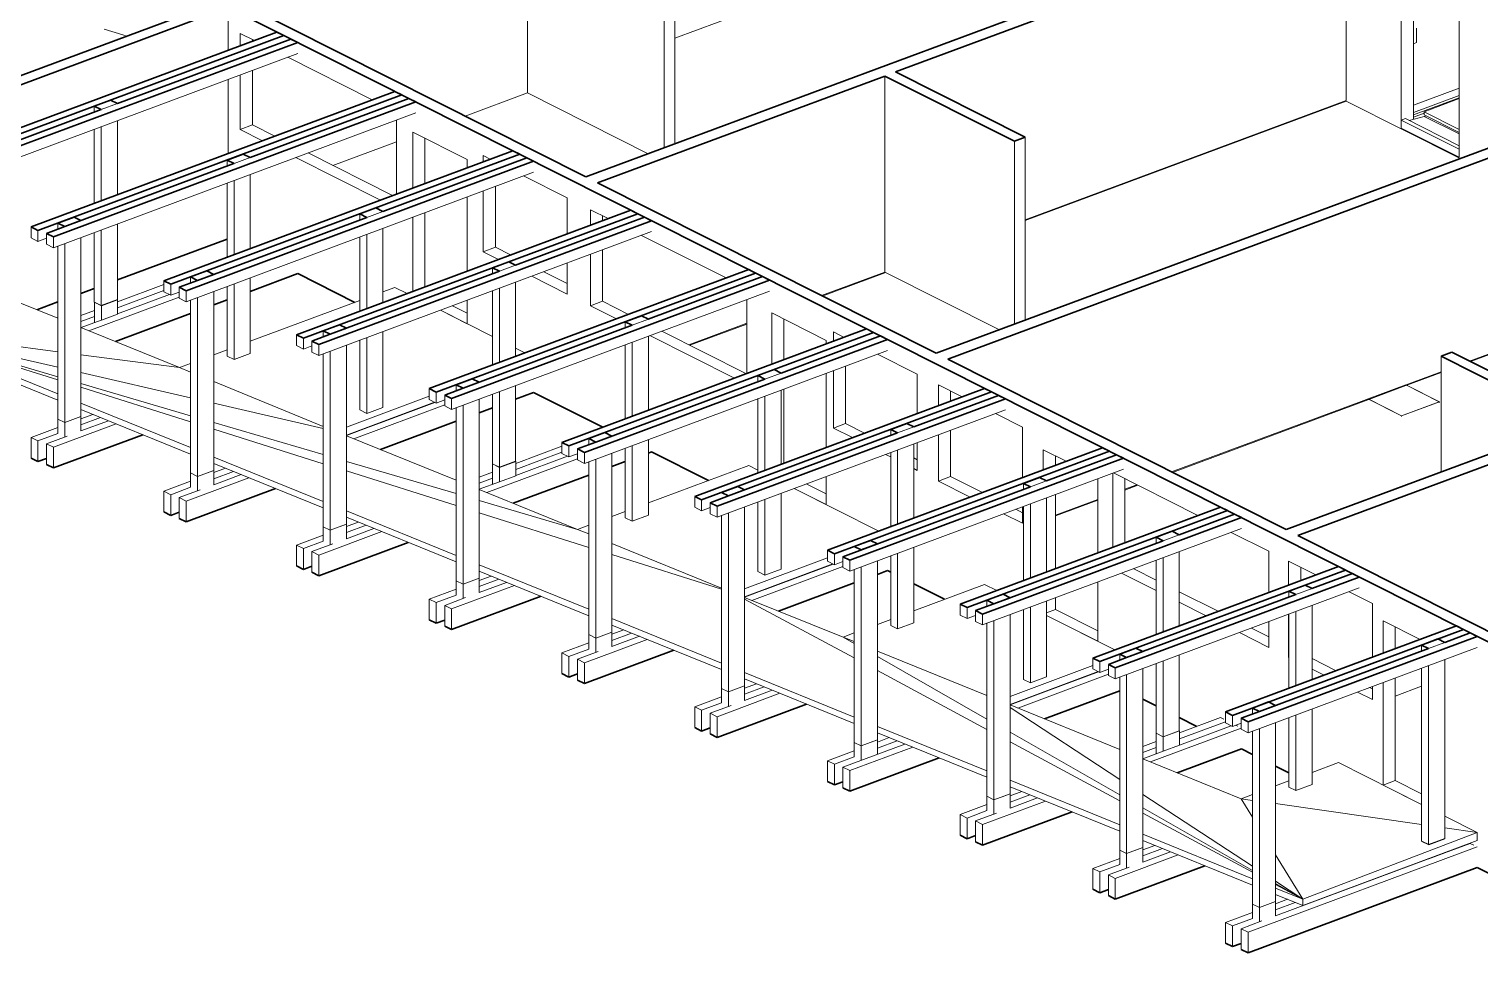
# Model space of a CAD drawing. Header units: metres. Extents: x 399 to 3028, y -427 to 863.
# Drawn here: x 824.92 to 841.26, y -1.89 to 8.51 of the extents above; entities that cross this region are included whole.
import ezdxf

# ---------------------------------------------------------------- set-up
doc = ezdxf.new("R2010")
doc.units = ezdxf.units.M
for name, color, linetype, lineweight in [('A-FLOR', 192, 'Continuous', 18), ('A-GENM', 13, 'Continuous', 18), ('A-WALL', 113, 'Continuous', 18), ('S-BEAM', 12, 'Continuous', 18), ('S-COLS', 52, 'Continuous', 18), ('S-STRS', 31, 'Continuous', 18)]:
    doc.layers.add(name, color=color, linetype=linetype, lineweight=lineweight)

# ---------------------------------------------------------------- blocks, each defined once
blk = doc.blocks.new('VAU_Réservation_Rectangulaire1 - VAU_Réservation_Rectangulaire-1301273-3D Plan R_1')
at = {"layer": 'A-GENM', "lineweight": 9}
for p, q in [((580.137, 4.345), (580.562, 4.503)), ((580.941, 4.313), (580.562, 4.504)), ((580.562, 4.503), (580.94, 4.313)), ((580.562, 4.503), (580.562, 4.494)), ((580.136, 4.345), (580.515, 4.155)), ((580.515, 4.155), (580.137, 4.345)), ((580.137, 4.345), (580.137, 4.336)), ((580.515, 4.155), (580.941, 4.313)), ((580.94, 4.313), (580.515, 4.155)), ((580.94, 4.313), (580.94, 4.304)), ((580.941, 4.304), (580.941, 4.313)), ((580.515, 4.155), (580.515, 4.146)), ((580.515, 4.146), (580.515, 4.155))]:
    blk.add_line(p, q, dxfattribs=at)

msp = doc.modelspace()

# ---------------------------------------------------------------- linework, layer by layer
at = {"layer": 'A-FLOR', "lineweight": 9}
for p, q in [((835.7366, 9.7199), (832.1966, 8.4047)), ((840.5511, 8.5183), (840.5511, 8.356)), ((840.5511, 8.356), (840.5149, 8.3425)), ((830.538, 7.7884), (829.8347, 7.5271)), ((839.7589, 7.6959), (836.1414, 6.3518)), ((841.0301, 7.7247), (840.6344, 7.5777)), ((840.6344, 7.5777), (841.0301, 7.3786)), ((840.6344, 7.5416), (840.6344, 7.5777)), ((841.0301, 7.3425), (840.6344, 7.5416)), ((829.0618, 7.24), (828.3435, 6.9731)), ((834.5602, 5.7643), (833.8569, 5.503)), ((828.908, 5.5498), (829.0429, 5.6)), ((829.0429, 5.6), (829.1799, 5.531)), ((843.7031, 5.711), (841.158, 4.7654)), ((824.6052, 5.5138), (825.2473, 5.2535)), ((827.4131, 4.9943), (828.6478, 5.4532)), ((829.5553, 5.3421), (830.1427, 5.0465)), ((825.5075, 5.1481), (826.6168, 4.6985)), ((833.0062, 5.187), (832.3657, 4.949)), ((825.2473, 4.4027), (824.0125, 4.9036)), ((830.4029, 4.9156), (830.5084, 4.8625)), ((825.2473, 4.3306), (824.0125, 4.8315)), ((826.6168, 4.6985), (826.7422, 4.7451)), ((827.0024, 4.8418), (827.1529, 4.8977)), ((840.8258, 4.6419), (840.4394, 4.4984)), ((840.4287, 4.4944), (840.0138, 4.3402)), ((840.439, 4.4982), (840.4287, 4.4944)), ((826.7422, 3.7963), (825.5075, 4.2972)), ((829.4298, 4.375), (828.4973, 4.0285)), ((829.4904, 4.3073), (828.4973, 3.9384)), ((840.0031, 4.3363), (837.8012, 3.5182)), ((840.0134, 4.3401), (840.0031, 4.3363)), ((826.7422, 3.7242), (825.5075, 4.2251)), ((828.4973, 3.93), (829.7321, 3.4306)), ((828.2372, 3.1899), (827.0024, 3.6908)), ((828.2372, 3.1177), (827.0024, 3.6186)), ((831.8978, 3.1737), (833.0281, 3.5946)), ((833.0281, 3.5946), (833.1326, 3.542)), ((829.9923, 3.3254), (831.1009, 2.8769)), ((833.5407, 3.3366), (834.4939, 2.8569)), ((837.4104, 3.373), (837.2644, 3.3187)), ((836.9586, 3.2051), (836.4826, 3.0282)), ((829.7321, 2.5834), (828.4973, 3.0843)), ((829.7321, 2.5113), (828.4973, 3.0122)), ((831.4872, 3.0208), (831.6377, 3.0768)), ((831.1009, 2.8769), (831.227, 2.9239)), ((831.227, 1.977), (829.9923, 2.4779)), ((833.9147, 2.5554), (832.9821, 2.2087)), ((833.9751, 2.4877), (832.9821, 2.1185)), ((831.227, 1.9049), (829.9923, 2.4058)), ((834.8877, 1.9604), (835.6853, 2.2574)), ((835.6853, 2.2574), (835.8223, 2.1884)), ((832.9821, 2.1097), (834.091, 1.6638)), ((832.7219, 1.3706), (831.4872, 1.8715)), ((832.7219, 1.2984), (831.4872, 1.7993)), ((834.477, 1.8075), (834.6275, 1.8635)), ((836.3826, 1.9065), (837.1508, 1.5199)), ((834.091, 1.6638), (834.2169, 1.7107)), ((836.9044, 1.3427), (835.972, 0.9956)), ((834.2169, 0.7641), (832.9821, 1.265)), ((834.2169, 0.692), (832.9821, 1.1929)), ((836.9644, 1.2749), (835.972, 0.9054)), ((840.6073, 1.111), (840.3093, 1.0003)), ((835.972, 0.9006), (837.2067, 0.3996)), ((835.7118, 0.1577), (834.477, 0.6586)), ((835.7118, 0.0856), (834.477, 0.5865)), ((837.4669, 0.294), (838.5747, -0.1554)), ((839.3725, 0.1411), (839.6705, 0.2519)), ((839.6705, 0.2519), (840.6073, -0.2195)), ((837.2067, -0.4487), (835.972, 0.0522)), ((838.9619, -0.0115), (839.1123, 0.0444)), ((837.2067, -0.5209), (835.972, -0.02)), ((838.5747, -0.1554), (838.7018, -0.1082)), ((840.8675, -0.3504), (841.2336, -0.5346)), ((838.7018, -1.0552), (837.4669, -0.5543)), ((838.7018, -1.1273), (837.4669, -0.6264)), ((841.2336, -0.5346), (839.2675, -1.2847)), ((841.2336, -0.6248), (839.2675, -1.3568)), ((841.2336, -0.5346), (841.2336, -0.6248)), ((839.2675, -1.2847), (838.9619, -1.1607)), ((839.2675, -1.3568), (838.9619, -1.2329)), ((839.2675, -1.2847), (839.2675, -1.3568))]:
    msp.add_line(p, q, dxfattribs=at)
at = {"layer": 'A-FLOR'}
for p, q in [((824.0125, 5.0358), (825.2473, 4.8759)), ((824.0125, 4.9873), (825.2473, 4.7023)), ((824.0125, 4.9573), (825.2473, 4.5949)), ((825.2473, 4.5579), (824.0125, 4.947)), ((825.5075, 4.8422), (826.6168, 4.6985)), ((825.5075, 4.6422), (826.7422, 4.3572)), ((826.6168, 4.6985), (826.7422, 4.6472)), ((825.5075, 4.5186), (826.7422, 4.1562)), ((826.7422, 4.0869), (825.5075, 4.476)), ((827.0024, 4.5408), (828.2372, 4.0358)), ((827.0024, 4.2971), (828.2372, 4.0121)), ((827.0024, 4.0798), (828.2372, 3.7174)), ((828.2372, 3.6159), (827.0024, 4.0049)), ((828.4973, 3.6411), (829.7321, 3.2787)), ((829.7321, 3.1449), (828.4973, 3.5339)), ((829.9923, 3.2023), (831.1009, 2.8769)), ((831.227, 2.6738), (829.9923, 3.0629)), ((831.1009, 2.8769), (831.227, 2.8255)), ((831.4872, 2.7193), (832.7219, 2.2151)), ((832.7219, 2.2028), (831.4872, 2.5919)), ((834.2169, 1.429), (832.9821, 2.0924)), ((834.2169, 1.5921), (834.091, 1.6638)), ((834.2169, 1.6127), (834.091, 1.6638)), ((835.7118, 1.0061), (834.477, 1.5071)), ((835.7118, 0.7406), (834.477, 1.4439)), ((835.7118, 0.6258), (834.477, 1.2892)), ((837.2067, 0.0629), (835.972, 0.8703)), ((837.2067, -0.1109), (835.972, 0.5924)), ((837.2067, -0.1775), (835.972, 0.486)), ((838.7018, -0.9148), (837.4669, -0.1073)), ((838.7018, -0.3626), (838.5747, -0.1554)), ((838.5747, -0.1554), (838.7018, -0.1736)), ((838.7018, -0.9625), (837.4669, -0.2591)), ((838.7018, -0.9807), (837.4669, -0.3172)), ((838.9619, -0.2107), (840.6073, -0.4453)), ((840.8675, -0.4824), (841.2336, -0.5346)), ((839.2675, -1.2847), (838.9619, -0.7866)), ((839.2675, -1.2847), (838.9619, -1.0849)), ((839.2675, -1.2847), (838.9619, -1.1107)), ((839.2675, -1.2847), (838.9619, -1.1205))]:
    msp.add_line(p, q, dxfattribs=at)
at = {"layer": 'A-WALL', "lineweight": 9}
for p, q in [((830.538, 10.0036), (830.538, 7.7884)), ((839.7587, 7.7049), (839.7587, 9.911)), ((840.3783, 7.393), (840.3783, 9.3767)), ((832.0753, 7.1702), (832.0753, 9.23)), ((832.1966, 9.2751), (832.1966, 7.2153)), ((840.5149, 9.308), (840.5149, 7.4927)), ((841.0301, 9.0488), (841.0301, 7.0651)), ((827.1658, 8.7507), (827.1658, 8.2705)), ((827.3022, 8.3213), (827.3022, 8.4596)), ((827.3022, 8.4596), (827.4602, 8.3801)), ((827.4387, 8.3909), (827.4387, 8.3721)), ((827.8356, 8.1912), (828.7887, 7.7116)), ((827.4387, 8.0435), (827.4387, 7.4283)), ((827.1658, 7.9419), (827.1658, 7.1074)), ((827.3022, 7.3776), (827.3022, 7.9927)), ((834.5602, 7.9795), (834.5602, 5.7734)), ((840.5149, 7.653), (841.0301, 7.8444)), ((831.8976, 7.1042), (830.538, 7.7884)), ((830.538, 7.7884), (831.8976, 7.1042)), ((839.7589, 7.7049), (836.1414, 6.3608)), ((836.1414, 6.3608), (839.7587, 7.7049)), ((839.7587, 7.6958), (841.0404, 7.0508)), ((841.0301, 7.7589), (840.5149, 7.5675)), ((841.0301, 7.7589), (840.5149, 7.5675)), ((840.5149, 7.5411), (841.0301, 7.7325)), ((840.4651, 7.4795), (840.6364, 7.525)), ((840.5149, 7.5158), (840.6344, 7.5602)), ((841.0301, 7.3269), (840.6364, 7.525)), ((840.6392, 7.5235), (840.6571, 7.5302)), ((827.4387, 7.4283), (827.3022, 7.3776)), ((827.5528, 7.2515), (827.3022, 7.3776)), ((827.4387, 7.4283), (827.6892, 7.3023)), ((829.0618, 7.4847), (829.0618, 6.6502)), ((841.0301, 7.0651), (840.3783, 7.393)), ((840.3785, 7.4833), (840.424, 7.5002)), ((840.3785, 7.3929), (840.3785, 7.4833)), ((840.3785, 7.4833), (841.0301, 7.1554)), ((840.424, 7.5002), (841.0301, 7.1952)), ((829.2443, 6.7181), (829.2443, 7.3471)), ((829.2443, 7.3471), (829.8569, 7.0388)), ((829.3808, 7.2784), (829.3808, 6.7689)), ((836.02, 5.1855), (836.02, 7.2448)), ((836.1414, 7.2899), (836.1414, 5.2306)), ((828.8813, 6.583), (827.9282, 7.0626)), ((828.0646, 7.1134), (829.0177, 6.6338)), ((829.8569, 7.0388), (829.8569, 6.9462)), ((830.0379, 7.0136), (830.0379, 7.0829)), ((830.0379, 7.0829), (830.1171, 7.0431)), ((830.1745, 6.7358), (830.1745, 6.0517)), ((830.4925, 6.8542), (830.9829, 6.6074)), ((829.8569, 6.6175), (829.8569, 5.7831)), ((830.0379, 6.0009), (830.0379, 6.685)), ((830.9829, 6.6074), (830.9829, 6.2023)), ((829.2443, 5.555), (829.2443, 6.3895)), ((829.3808, 6.4403), (829.3808, 5.6058)), ((831.2466, 6.3005), (831.2466, 6.4747)), ((831.2466, 6.4747), (831.4456, 6.3746)), ((831.3831, 6.406), (831.3831, 6.3513)), ((830.1745, 6.0517), (830.0379, 6.0009)), ((830.1745, 6.0517), (830.3462, 5.9652)), ((831.821, 6.1857), (832.7741, 5.7061)), ((830.2098, 5.9145), (830.0379, 6.0009)), ((831.2466, 5.3927), (831.2466, 5.9718)), ((831.3831, 6.0227), (831.3831, 5.4434)), ((830.9829, 5.5254), (830.5851, 5.7256)), ((830.7216, 5.7764), (830.9829, 5.6448)), ((830.9829, 5.8737), (830.9829, 5.5254)), ((834.5602, 5.7734), (833.8466, 5.5082)), ((833.8466, 5.5082), (834.5602, 5.7734)), ((835.8522, 5.1232), (834.5602, 5.7734)), ((834.5602, 5.7734), (834.5602, 5.7643)), ((834.5602, 5.7734), (835.8522, 5.1232)), ((843.7031, 5.72), (841.1477, 4.7706)), ((841.1477, 4.7706), (843.703, 5.72)), ((829.6917, 5.3929), (829.8569, 5.3098)), ((829.8569, 5.4544), (829.8569, 5.1904)), ((831.3831, 5.4434), (831.2466, 5.3927)), ((831.3831, 5.4434), (831.6747, 5.2967)), ((833.0062, 5.4638), (833.0062, 4.6293)), ((829.8569, 5.1904), (829.5553, 5.3421)), ((831.5382, 5.2459), (831.2466, 5.3927)), ((833.2873, 4.734), (833.2873, 5.3125)), ((833.2873, 5.3125), (833.9, 5.0042)), ((833.4239, 5.2438), (833.4239, 4.7848)), ((832.05, 5.1078), (833.0032, 4.6282)), ((833.0062, 5.196), (832.3554, 4.9542)), ((832.3554, 4.9542), (833.0062, 5.196)), ((833.9818, 4.9925), (833.9818, 5.0983)), ((833.9818, 5.0983), (834.1026, 5.0375)), ((832.8668, 4.5774), (831.9136, 5.0571)), ((833.9, 5.0042), (833.9, 4.9621)), ((834.4779, 4.8486), (834.9268, 4.6228)), ((840.8258, 4.8264), (840.8258, 3.5214)), ((833.9, 4.6335), (833.9, 3.7989)), ((833.9818, 4.0163), (833.9818, 4.6639)), ((834.1183, 4.7148), (834.1183, 4.067)), ((834.9268, 4.6228), (834.9268, 4.1812)), ((840.8258, 4.651), (837.7909, 3.5233)), ((837.7909, 3.5233), (840.8258, 4.651)), ((833.4239, 4.4562), (833.4239, 3.6216)), ((835.1658, 4.2702), (835.1658, 4.5025)), ((835.1658, 4.5025), (835.4312, 4.369)), ((835.3024, 4.4338), (835.3024, 4.321)), ((835.8064, 4.1801), (836.1108, 4.0269)), ((834.1183, 4.067), (833.9818, 4.0163)), ((834.1953, 3.9088), (833.9818, 4.0163)), ((834.1183, 4.067), (834.3317, 3.9596)), ((835.1658, 3.4205), (835.1658, 3.9416)), ((835.3024, 3.9925), (835.3024, 3.4712)), ((836.1108, 4.0269), (836.1108, 3.4589)), ((834.9268, 3.8526), (834.9268, 3.5408)), ((836.346, 3.5465), (836.346, 3.7733)), ((836.346, 3.7733), (836.6051, 3.6429)), ((834.6275, 3.6914), (834.5706, 3.72)), ((834.8877, 3.6799), (834.9268, 3.6602)), ((836.4826, 3.7046), (836.4826, 3.5973)), ((833.9, 3.4703), (833.9, 3.1558)), ((834.9268, 3.5408), (834.8877, 3.5604)), ((835.3024, 3.4712), (835.1658, 3.4205)), ((835.3024, 3.4712), (835.6602, 3.2911)), ((836.9586, 3.4459), (836.9586, 2.6115)), ((837.1279, 2.6745), (837.1279, 3.5089)), ((837.135, 3.5115), (838.088, 3.032)), ((837.2644, 3.4464), (837.2644, 2.7254)), ((833.9, 3.1558), (833.5407, 3.3366)), ((833.6771, 3.3874), (833.9, 3.2752)), ((835.5238, 3.2403), (835.1658, 3.4205)), ((836.4826, 3.2686), (836.4826, 2.4343)), ((837.4001, 3.3781), (837.2644, 3.3277)), ((837.2644, 3.3277), (837.4001, 3.3781)), ((836.1108, 3.1302), (836.1108, 2.9449)), ((836.9586, 3.2141), (836.4826, 3.0372)), ((836.4826, 3.0372), (836.9586, 3.2141)), ((836.1108, 2.9449), (835.8992, 3.0514)), ((836.0356, 3.1022), (836.1108, 3.0644)), ((838.4634, 2.8431), (838.8875, 2.6297)), ((838.8875, 2.6297), (838.8875, 2.1665)), ((839.1089, 2.2489), (839.1089, 2.5183)), ((839.1089, 2.5183), (839.4165, 2.3635)), ((837.6174, 2.1868), (837.2275, 2.383)), ((837.3639, 2.4338), (837.6174, 2.3062)), ((839.2454, 2.4496), (839.2454, 2.2998)), ((836.9586, 2.2829), (836.9586, 1.6166)), ((837.8775, 2.1753), (838.317, 1.9541)), ((839.7918, 2.1746), (840.0538, 2.0427)), ((836.4826, 1.9756), (836.3826, 1.9385)), ((836.4826, 2.1056), (836.4826, 1.9756)), ((836.4826, 1.9756), (836.9586, 1.736)), ((838.1806, 1.9034), (837.8775, 2.0559)), ((840.0538, 2.0427), (840.0538, 1.4377)), ((836.9586, 1.6166), (836.3826, 1.9065)), ((838.8875, 1.8379), (838.8875, 1.5476)), ((839.1089, 1.4363), (839.1089, 1.9203)), ((840.1727, 1.4819), (840.1727, 1.8476)), ((840.1727, 1.8476), (840.5905, 1.6374)), ((838.8875, 1.5476), (838.556, 1.7145)), ((838.6924, 1.7652), (838.8875, 1.6671)), ((840.3093, 1.7789), (840.3093, 1.5327)), ((839.1123, 1.4375), (839.1089, 1.4363)), ((839.1123, 1.4345), (839.1089, 1.4363)), ((839.3725, 1.423), (839.6455, 1.2856)), ((839.5091, 1.2348), (839.3725, 1.3036)), ((840.1727, -0.0008), (840.1727, 1.1533)), ((840.3093, 1.2041), (840.3093, 0.0499)), ((840.0538, 0.9607), (839.8845, 1.0459)), ((840.0209, 1.0967), (840.0538, 1.0801)), ((840.0538, 1.109), (840.0538, 0.9607)), ((840.6073, 1.111), (840.3093, 1.0003)), ((840.3093, 1.0003), (840.6073, 1.111)), ((840.3093, 0.0499), (840.1727, -0.0008)), ((840.3093, 0.0499), (840.6073, -0.1001)), ((840.6073, -0.2195), (840.1727, -0.0008))]:
    msp.add_line(p, q, dxfattribs=at)
at = {"layer": 'A-WALL', "lineweight": 35}
for p, q in [((839.6283, 9.9766), (831.1943, 6.8429)), ((834.6815, 8.0246), (839.7587, 9.911)), ((828.269, 9.2632), (824.4575, 7.847)), ((824.5748, 7.788), (827.1658, 8.7507)), ((827.1658, 8.7507), (842.8866, 0.8396)), ((831.1943, 6.8429), (827.3024, 8.8014)), ((836.1414, 7.2899), (834.6815, 8.0246)), ((831.3246, 6.7773), (834.5602, 7.9795)), ((834.5602, 7.9795), (836.02, 7.2448)), ((843.5727, 7.9917), (835.1386, 4.858)), ((835.269, 4.7924), (843.703, 7.9261)), ((836.02, 7.2448), (836.1414, 7.2899)), ((835.1386, 4.858), (831.3246, 6.7773)), ((827.1529, 6.1442), (825.9181, 5.6855)), ((839.2125, 2.8079), (847.6467, 5.9415)), ((828.5908, 5.432), (827.9489, 5.755)), ((825.658, 5.5888), (825.5075, 5.5329)), ((825.2473, 5.4362), (825.0121, 5.3488)), ((839.0822, 2.8735), (835.269, 4.7924)), ((840.9472, 4.8715), (840.8258, 4.8264)), ((840.8258, 4.8264), (842.3177, 4.0756)), ((842.439, 4.1207), (840.9472, 4.8715)), ((831.3851, 4.0258), (830.6058, 4.418)), ((842.3177, 4.0756), (839.0822, 2.8735)), ((832.5763, 3.4263), (831.9343, 3.7494)), ((843.0329, 0.8855), (839.2125, 2.8079)), ((834.6275, 2.3941), (834.5912, 2.4124)), ((835.2335, 2.0892), (834.8877, 2.2632)), ((837.6174, 0.8896), (837.4669, 0.9653)), ((838.0757, 0.659), (837.8775, 0.7587)), ((838.7018, 0.3439), (838.5767, 0.4069)), ((839.1123, 0.1373), (838.9619, 0.213)), ((842.8866, -1.762), (841.2336, -0.9302))]:
    msp.add_line(p, q, dxfattribs=at)
at = {"layer": 'S-BEAM', "lineweight": 35}
for p, q in [((827.7142, 8.4747), (823.4501, 6.8872)), ((823.5284, 6.8478), (827.7925, 8.4354)), ((823.7028, 6.7758), (827.9489, 8.3567)), ((827.8706, 8.396), (825.9177, 7.6689)), ((827.7925, 8.4354), (827.7142, 8.4747)), ((827.9489, 8.3567), (827.8706, 8.396)), ((829.0427, 7.8062), (824.945, 6.2806)), ((825.0233, 6.2413), (829.121, 7.7669)), ((825.1977, 6.1693), (829.2774, 7.6881)), ((829.1991, 7.7275), (827.4126, 7.0624)), ((829.121, 7.7669), (829.0427, 7.8062)), ((829.2774, 7.6881), (829.1991, 7.7275)), ((825.7358, 7.6012), (823.8307, 6.8919)), ((825.7363, 7.601), (825.7358, 7.6012)), ((825.9177, 7.6689), (825.9181, 7.6687)), ((830.3711, 7.1377), (826.44, 5.6741)), ((826.5183, 5.6347), (830.4494, 7.0983)), ((827.4126, 7.0624), (827.4131, 7.0621)), ((830.5276, 7.0589), (828.9075, 6.4558)), ((830.4494, 7.0983), (830.3711, 7.1377)), ((830.6059, 7.0196), (830.5276, 7.0589)), ((827.2307, 6.9946), (825.3256, 6.2853)), ((826.6926, 5.5627), (830.6059, 7.0196)), ((827.2312, 6.9944), (827.2307, 6.9946)), ((828.7257, 6.3881), (826.8205, 5.6788)), ((831.6996, 6.4691), (827.9349, 5.0675)), ((828.0132, 5.0282), (831.7779, 6.4298)), ((828.7261, 6.3879), (828.7257, 6.3881)), ((828.9075, 6.4558), (828.908, 6.4556)), ((831.856, 6.3904), (830.4025, 5.8493)), ((831.7779, 6.4298), (831.6996, 6.4691)), ((831.9343, 6.3511), (831.856, 6.3904)), ((824.945, 6.2806), (825.0233, 6.2413)), ((825.3255, 6.2853), (825.1194, 6.2086)), ((828.1876, 4.9562), (831.9343, 6.3511)), ((825.1194, 6.2086), (825.1977, 6.1693)), ((827.9489, 5.755), (827.4131, 5.5555)), ((830.2206, 5.7816), (828.3155, 5.0723)), ((833.0281, 5.8006), (829.4298, 4.461)), ((829.5081, 4.4216), (833.1064, 5.7613)), ((830.221, 5.7813), (830.2206, 5.7816)), ((830.4025, 5.8493), (830.4029, 5.849)), ((833.1845, 5.7219), (831.8974, 5.2427)), ((833.1064, 5.7613), (833.0281, 5.8006)), ((833.2628, 5.6826), (833.1845, 5.7219)), ((826.44, 5.6741), (826.5183, 5.6347)), ((826.8205, 5.6788), (826.6144, 5.602)), ((826.6144, 5.602), (826.6926, 5.5627)), ((829.6825, 4.3496), (833.2628, 5.6826)), ((827.1529, 5.4586), (827.0024, 5.4026)), ((826.7422, 5.3058), (825.8959, 4.9907)), ((831.8974, 5.2427), (831.8978, 5.2425)), ((827.9349, 5.0675), (828.0132, 5.0282)), ((828.3154, 5.0722), (828.1093, 4.9955)), ((831.7155, 5.175), (829.8104, 4.4657)), ((834.3566, 5.1321), (830.9248, 3.8544)), ((831.0031, 3.8151), (834.4349, 5.0928)), ((831.716, 5.1748), (831.7155, 5.175)), ((834.4349, 5.0928), (834.3566, 5.1321)), ((828.1093, 4.9955), (828.1876, 4.9562)), ((831.1774, 3.7431), (834.5913, 5.0141)), ((834.513, 5.0534), (833.3923, 4.6362)), ((834.5913, 5.0141), (834.513, 5.0534)), ((833.3923, 4.6362), (833.3928, 4.636)), ((829.4298, 4.461), (829.5081, 4.4216)), ((829.8103, 4.4657), (829.6042, 4.3889)), ((830.6059, 4.418), (830.4029, 4.3424)), ((833.2105, 4.5685), (831.3053, 3.8592)), ((835.6852, 4.4635), (832.4198, 3.2478)), ((832.4981, 3.2085), (835.7635, 4.4242)), ((833.2109, 4.5682), (833.2105, 4.5685)), ((835.7635, 4.4242), (835.6852, 4.4635)), ((829.6042, 4.3889), (829.6825, 4.3496)), ((832.6724, 3.1365), (835.9198, 4.3456)), ((835.8415, 4.3849), (834.8873, 4.0296)), ((835.9198, 4.3456), (835.8415, 4.3849)), ((829.7321, 4.0927), (828.8797, 3.7753)), ((830.1427, 4.2455), (829.9923, 4.1895)), ((826.2043, 3.9424), (825.1977, 3.5676)), ((834.7054, 3.9619), (832.8002, 3.2526)), ((834.7058, 3.9617), (834.7054, 3.9619)), ((834.8873, 4.0296), (834.8877, 4.0294)), ((830.9248, 3.8544), (831.0031, 3.8151)), ((831.3053, 3.8591), (831.0991, 3.7824)), ((831.0991, 3.7824), (831.1774, 3.7431)), ((837.0136, 3.795), (833.9147, 2.6413)), ((837.0919, 3.7557), (837.0136, 3.795)), ((825.0233, 3.6396), (824.945, 3.679)), ((825.1194, 3.6754), (825.0233, 3.6396)), ((825.1977, 3.5676), (825.1194, 3.6069)), ((831.6377, 3.639), (831.4872, 3.583)), ((831.9343, 3.7495), (831.8978, 3.7359)), ((833.993, 2.602), (837.0919, 3.7557)), ((834.1674, 2.5299), (837.2484, 3.677)), ((837.1701, 3.7163), (836.3823, 3.423)), ((837.2484, 3.677), (837.1701, 3.7163)), ((831.227, 3.4861), (830.3771, 3.1697)), ((827.6994, 3.3359), (826.6926, 2.9611)), ((836.2004, 3.3553), (834.0891, 2.5692)), ((836.2007, 3.3551), (836.2004, 3.3553)), ((836.3823, 3.423), (836.3826, 3.4229)), ((832.4198, 3.2478), (832.4981, 3.2085)), ((832.8002, 3.2526), (832.5941, 3.1759)), ((832.5941, 3.1759), (832.6724, 3.1365)), ((838.342, 3.1266), (835.4095, 2.0348)), ((838.4203, 3.0872), (838.342, 3.1266)), ((826.5183, 3.0331), (826.44, 3.0724)), ((826.6144, 3.0689), (826.5183, 3.0331)), ((826.6926, 2.9611), (826.6144, 3.0004)), ((835.4878, 1.9955), (838.4203, 3.0872)), ((835.6622, 1.9234), (838.5767, 3.0085)), ((838.4984, 3.0478), (837.8771, 2.8165)), ((838.5767, 3.0085), (838.4984, 3.0478)), ((837.8771, 2.8165), (837.8775, 2.8163)), ((829.1945, 2.7294), (828.1876, 2.3545)), ((833.9147, 2.6413), (833.993, 2.602)), ((837.6952, 2.7488), (835.7901, 2.0395)), ((837.6957, 2.7486), (837.6952, 2.7488)), ((828.0132, 2.4265), (827.9349, 2.4659)), ((828.1093, 2.4623), (828.0132, 2.4265)), ((834.0891, 2.5692), (834.1674, 2.5299)), ((839.6705, 2.458), (836.9044, 1.4282)), ((839.7488, 2.4187), (839.6705, 2.458)), ((828.1876, 2.3545), (828.1093, 2.3938)), ((834.5913, 2.4124), (834.477, 2.3699)), ((836.9827, 1.3889), (839.7488, 2.4187)), ((837.1571, 1.3169), (839.9052, 2.34)), ((839.8269, 2.3793), (839.372, 2.21)), ((839.9052, 2.34), (839.8269, 2.3793)), ((834.2169, 2.273), (833.3648, 1.9558)), ((839.1902, 2.1423), (837.285, 1.433)), ((839.1906, 2.1421), (839.1902, 2.1423)), ((839.372, 2.21), (839.3725, 2.2098)), ((830.6896, 2.1229), (829.6825, 1.748)), ((835.4095, 2.0348), (835.4878, 1.9955)), ((835.79, 2.0395), (835.5839, 1.9628)), ((835.5839, 1.9628), (835.6622, 1.9234)), ((829.5081, 1.82), (829.4298, 1.8593)), ((829.6042, 1.8558), (829.5081, 1.82)), ((829.6825, 1.748), (829.6042, 1.7873)), ((840.9989, 1.7895), (838.3994, 0.8217)), ((838.4777, 0.7824), (841.0772, 1.7502)), ((838.6521, 0.7103), (841.2337, 1.6715)), ((841.1554, 1.7108), (840.8671, 1.6035)), ((841.0772, 1.7502), (840.9989, 1.7895)), ((841.2337, 1.6715), (841.1554, 1.7108)), ((832.1846, 1.5164), (831.1774, 1.1414)), ((840.6852, 1.5358), (838.7801, 0.8265)), ((840.6856, 1.5355), (840.6852, 1.5358)), ((840.8671, 1.6035), (840.8675, 1.6033)), ((836.9044, 1.4282), (836.9827, 1.3889)), ((837.285, 1.433), (837.0788, 1.3562)), ((837.0788, 1.3562), (837.1571, 1.3169)), ((831.0031, 1.2134), (830.9248, 1.2528)), ((831.0991, 1.2492), (831.0031, 1.2134)), ((831.1774, 1.1414), (831.0991, 1.1807)), ((837.2067, 1.0598), (836.3582, 0.7439)), ((833.6797, 0.9099), (832.6724, 0.5349)), ((838.3994, 0.8217), (838.4777, 0.7824)), ((838.78, 0.8265), (838.5738, 0.7497)), ((838.5738, 0.7497), (838.6521, 0.7103)), ((832.4981, 0.6068), (832.4198, 0.6462)), ((832.5941, 0.6426), (832.4981, 0.6068)), ((832.6724, 0.5349), (832.5941, 0.5742)), ((838.5767, 0.4069), (837.8529, 0.1374)), ((835.1749, 0.3034), (834.1674, -0.0717)), ((833.993, 0.0003), (833.9147, 0.0396)), ((834.0891, 0.0361), (833.993, 0.0003)), ((834.1674, -0.0717), (834.0891, -0.0324)), ((836.6698, -0.3031), (835.6622, -0.6782)), ((835.4878, -0.6062), (835.4095, -0.5669)), ((835.5839, -0.5704), (835.4878, -0.6062)), ((835.6622, -0.6782), (835.5839, -0.6389)), ((838.1649, -0.9096), (837.1571, -1.2848)), ((841.2337, -0.9302), (838.6521, -1.8913)), ((836.9827, -1.2127), (836.9044, -1.1734)), ((837.0788, -1.177), (836.9827, -1.2127)), ((837.1571, -1.2848), (837.0788, -1.2454)), ((838.4777, -1.8193), (838.3994, -1.78)), ((838.5738, -1.7835), (838.4777, -1.8193)), ((838.6521, -1.8913), (838.5738, -1.852))]:
    msp.add_line(p, q, dxfattribs=at)
at = {"layer": 'S-BEAM', "lineweight": 9}
for p, q in [((827.9489, 8.2334), (823.7028, 6.6526)), ((829.2774, 7.5649), (825.1977, 6.046)), ((825.9181, 7.6687), (825.7363, 7.601)), ((827.4131, 7.0621), (827.2312, 6.9944)), ((830.6059, 6.8964), (826.6926, 5.4395)), ((828.908, 6.4556), (828.7261, 6.3879)), ((824.945, 6.2806), (824.945, 6.1574)), ((825.0233, 6.118), (825.0233, 6.2413)), ((831.9343, 6.2279), (828.1876, 4.8329)), ((824.945, 6.1574), (825.0233, 6.118)), ((825.1194, 6.1538), (825.0233, 6.118)), ((825.1194, 6.2086), (825.1194, 6.0854)), ((825.1194, 6.0854), (825.1977, 6.046)), ((825.1977, 6.046), (825.1977, 6.1693)), ((830.4029, 5.849), (830.221, 5.7813)), ((825.9195, 5.4381), (826.44, 5.6319)), ((825.9195, 5.3696), (826.44, 5.5634)), ((826.44, 5.6741), (826.44, 5.5508)), ((826.5183, 5.5115), (826.5183, 5.6347)), ((826.6144, 5.602), (826.6144, 5.4788)), ((826.6926, 5.4395), (826.6926, 5.5627)), ((833.2628, 5.5594), (829.6825, 4.2264)), ((825.596, 5.1122), (826.6144, 5.4914)), ((825.9195, 5.3011), (826.5039, 5.5187)), ((826.44, 5.5508), (826.5183, 5.5115)), ((826.6144, 5.5473), (826.5183, 5.5115)), ((826.6144, 5.4788), (826.6926, 5.4395)), ((825.5075, 5.2847), (825.6592, 5.3412)), ((825.5075, 5.2162), (825.6592, 5.2727)), ((825.7358, 5.2328), (825.5079, 5.1479)), ((825.7374, 5.2319), (825.7358, 5.2328)), ((825.9195, 5.2995), (825.7374, 5.2319)), ((831.8978, 5.2425), (831.716, 5.1748)), ((827.9349, 5.0675), (827.9349, 4.9443)), ((827.9349, 4.9443), (828.0132, 4.905)), ((828.0132, 4.905), (828.0132, 5.0282)), ((828.1093, 4.9407), (828.0132, 4.905)), ((828.1093, 4.9955), (828.1093, 4.8723)), ((828.1876, 4.8329), (828.1876, 4.9562)), ((828.1093, 4.8723), (828.1876, 4.8329)), ((834.5913, 4.8908), (831.1774, 3.6198)), ((833.3928, 4.636), (833.2109, 4.5682)), ((829.4298, 4.461), (829.4298, 4.3377)), ((829.5081, 4.2984), (829.5081, 4.4216)), ((828.5795, 3.8968), (829.6042, 4.2783)), ((828.9093, 4.088), (829.4937, 4.3056)), ((829.4298, 4.3377), (829.5081, 4.2984)), ((829.6042, 4.3342), (829.5081, 4.2984)), ((829.6042, 4.3889), (829.6042, 4.2657)), ((829.6042, 4.2657), (829.6825, 4.2264)), ((829.6825, 4.2264), (829.6825, 4.3496)), ((825.5075, 4.1216), (825.6405, 4.1711)), ((825.5075, 4.0531), (825.7285, 4.1354)), ((825.8165, 4.0997), (825.5075, 3.9847)), ((828.9093, 4.0865), (828.7273, 4.0188)), ((835.9198, 4.2223), (832.6724, 3.0133)), ((824.945, 3.9122), (825.2473, 4.0247)), ((825.0233, 3.8729), (825.2472, 3.9562)), ((825.3535, 3.9273), (825.1194, 3.8402)), ((825.1977, 3.8008), (825.9045, 4.064)), ((828.7256, 4.0197), (828.4973, 3.9347)), ((828.7273, 4.0188), (828.7256, 4.0197)), ((834.8877, 4.0294), (834.7058, 3.9617)), ((825.0233, 3.8729), (824.945, 3.9122)), ((824.945, 3.9122), (824.945, 3.679)), ((825.0233, 3.6396), (825.0233, 3.8729)), ((825.1977, 3.8008), (825.1194, 3.8402)), ((825.1194, 3.8402), (825.1194, 3.6069)), ((825.1977, 3.5676), (825.1977, 3.8008)), ((830.4042, 3.6184), (830.9248, 3.8122)), ((830.9248, 3.8544), (830.9248, 3.7312)), ((831.0031, 3.6919), (831.0031, 3.8151)), ((831.0991, 3.7824), (831.0991, 3.6592)), ((830.0769, 3.2911), (831.0991, 3.6717)), ((830.4042, 3.55), (830.9248, 3.7438)), ((830.4042, 3.4815), (830.9887, 3.6991)), ((830.9248, 3.7312), (831.0031, 3.6919)), ((831.0991, 3.7276), (831.0031, 3.6919)), ((831.0991, 3.6592), (831.1774, 3.6198)), ((831.1774, 3.6198), (831.1774, 3.7431)), ((826.6926, 3.1943), (827.3996, 3.4575)), ((827.0024, 3.515), (827.1356, 3.5646)), ((827.0024, 3.4466), (827.2236, 3.5289)), ((827.3116, 3.4932), (827.0024, 3.3781)), ((829.9923, 3.4651), (830.144, 3.5216)), ((829.9923, 3.3966), (830.144, 3.4531)), ((830.4042, 3.4799), (830.2222, 3.4123)), ((837.2484, 3.5537), (834.1674, 2.4067)), ((826.44, 3.3056), (826.7422, 3.4182)), ((826.5183, 3.2663), (826.44, 3.3056)), ((826.44, 3.3056), (826.44, 3.0724)), ((826.5183, 3.2663), (826.7422, 3.3497)), ((826.8486, 3.3208), (826.6144, 3.2336)), ((830.2206, 3.4131), (829.9923, 3.3281)), ((830.2222, 3.4123), (830.2206, 3.4131)), ((836.3826, 3.4229), (836.2007, 3.3551)), ((826.5183, 3.0331), (826.5183, 3.2663)), ((826.6926, 3.1943), (826.6144, 3.2336)), ((826.6144, 3.2336), (826.6144, 3.0004)), ((826.6926, 2.9611), (826.6926, 3.1943)), ((832.4198, 3.2478), (832.4198, 3.1246)), ((832.4198, 3.1246), (832.4981, 3.0852)), ((832.4981, 3.0852), (832.4981, 3.2085)), ((832.5941, 3.121), (832.4981, 3.0852)), ((832.5941, 3.1759), (832.5941, 3.0526)), ((832.6724, 3.0133), (832.6724, 3.1365)), ((828.4974, 2.9085), (828.6306, 2.9581)), ((832.5941, 3.0526), (832.6724, 3.0133)), ((827.9349, 2.6991), (828.2371, 2.8116)), ((828.1876, 2.5878), (828.8947, 2.851)), ((828.4974, 2.84), (828.7187, 2.9224)), ((828.8067, 2.8867), (828.4974, 2.7716)), ((838.5767, 2.8853), (835.6622, 1.8002)), ((837.8775, 2.8163), (837.6957, 2.7486)), ((828.0132, 2.6598), (827.9349, 2.6991)), ((827.9349, 2.6991), (827.9349, 2.4659)), ((828.0132, 2.6598), (828.2371, 2.7432)), ((828.0132, 2.4265), (828.0132, 2.6598)), ((828.3438, 2.7144), (828.1093, 2.6271)), ((828.1876, 2.5878), (828.1093, 2.6271)), ((828.1093, 2.6271), (828.1093, 2.3938)), ((833.9147, 2.6413), (833.9147, 2.518)), ((828.1876, 2.3545), (828.1876, 2.5878)), ((833.0637, 2.0769), (834.0891, 2.4587)), ((833.3941, 2.2684), (833.9785, 2.486)), ((833.9147, 2.518), (833.993, 2.4787)), ((833.993, 2.4787), (833.993, 2.602)), ((834.0891, 2.5145), (833.993, 2.4787)), ((834.0891, 2.5692), (834.0891, 2.446)), ((834.1674, 2.4067), (834.1674, 2.5299)), ((829.9923, 2.302), (830.1257, 2.3516)), ((829.9923, 2.2335), (830.2137, 2.3159)), ((834.0891, 2.446), (834.1674, 2.4067)), ((829.4298, 2.0925), (829.732, 2.2051)), ((829.5081, 2.0532), (829.732, 2.1366)), ((829.6825, 1.9812), (830.3898, 2.2445)), ((830.3017, 2.2802), (829.9923, 2.165)), ((833.2104, 2.2), (832.9821, 2.115)), ((833.2121, 2.1992), (833.2104, 2.2)), ((833.3941, 2.2668), (833.2121, 2.1992)), ((839.9052, 2.2168), (837.1571, 1.1937)), ((839.3725, 2.2098), (839.1906, 2.1421)), ((829.5081, 2.0532), (829.4298, 2.0925)), ((829.4298, 2.0925), (829.4298, 1.8593)), ((829.5081, 1.82), (829.5081, 2.0532)), ((829.839, 2.1079), (829.6042, 2.0205)), ((829.6825, 1.9812), (829.6042, 2.0205)), ((829.6042, 2.0205), (829.6042, 1.7873)), ((829.6825, 1.748), (829.6825, 1.9812)), ((835.4095, 2.0348), (835.4095, 1.9115)), ((835.4878, 1.8722), (835.4878, 1.9955)), ((835.5839, 1.9628), (835.5839, 1.8395)), ((835.4095, 1.9115), (835.4878, 1.8722)), ((835.5839, 1.908), (835.4878, 1.8722)), ((835.5839, 1.8395), (835.6622, 1.8002)), ((835.6622, 1.8002), (835.6622, 1.9234)), ((831.1774, 1.3747), (831.8848, 1.638)), ((831.4872, 1.6954), (831.6208, 1.7451)), ((831.4872, 1.6269), (831.7088, 1.7094)), ((831.7968, 1.6737), (831.4872, 1.5585)), ((830.9248, 1.486), (831.227, 1.5985)), ((831.0031, 1.4467), (830.9248, 1.486)), ((830.9248, 1.486), (830.9248, 1.2528)), ((831.0031, 1.4467), (831.227, 1.53)), ((831.3341, 1.5015), (831.0991, 1.414)), ((841.2337, 1.5483), (838.6521, 0.5871)), ((840.8675, 1.6033), (840.6856, 1.5355)), ((831.0031, 1.2134), (831.0031, 1.4467)), ((831.1774, 1.3747), (831.0991, 1.414)), ((831.0991, 1.414), (831.0991, 1.1807)), ((831.1774, 1.1414), (831.1774, 1.3747)), ((836.9044, 1.4282), (836.9044, 1.305)), ((836.9827, 1.2657), (836.9827, 1.3889)), ((837.0788, 1.3562), (837.0788, 1.233)), ((837.1571, 1.1937), (837.1571, 1.3169)), ((836.0584, 0.8655), (837.0788, 1.2454)), ((836.3839, 1.0552), (836.9685, 1.2728)), ((836.9044, 1.305), (836.9827, 1.2657)), ((837.0788, 1.3015), (836.9827, 1.2657)), ((837.0788, 1.233), (837.1571, 1.1937)), ((832.4198, 0.8794), (832.7219, 0.9919)), ((832.6724, 0.7681), (833.3799, 1.0315)), ((832.9821, 1.0887), (833.116, 1.1386)), ((832.9821, 1.0203), (833.204, 1.1029)), ((833.2919, 1.0672), (832.9821, 0.9519)), ((836.2004, 0.9869), (835.972, 0.9018)), ((836.2019, 0.9861), (836.2004, 0.9869)), ((836.3839, 1.0537), (836.2019, 0.9861)), ((832.4981, 0.8401), (832.4198, 0.8794)), ((832.4198, 0.8794), (832.4198, 0.6462)), ((832.4981, 0.8401), (832.7221, 0.9234)), ((832.4981, 0.6068), (832.4981, 0.8401)), ((832.8293, 0.895), (832.5941, 0.8074)), ((838.3994, 0.8217), (838.3994, 0.6984)), ((832.6724, 0.7681), (832.5941, 0.8074)), ((832.5941, 0.8074), (832.5941, 0.5742)), ((832.6724, 0.5349), (832.6724, 0.7681)), ((837.8789, 0.5857), (838.342, 0.7581)), ((837.8789, 0.5172), (838.3994, 0.711)), ((837.8789, 0.4488), (838.4633, 0.6663)), ((838.342, 0.7581), (838.3811, 0.7385)), ((838.3994, 0.6984), (838.4777, 0.6591)), ((838.4777, 0.6591), (838.4777, 0.7824)), ((838.5738, 0.6949), (838.4777, 0.6591)), ((838.5128, 0.6722), (838.5376, 0.6598)), ((838.5738, 0.7497), (838.5738, 0.6264)), ((838.6521, 0.5871), (838.6521, 0.7103)), ((834.4771, 0.4822), (834.611, 0.5321)), ((834.4771, 0.4138), (834.6991, 0.4964)), ((837.5532, 0.259), (838.5738, 0.639)), ((838.5738, 0.6264), (838.6521, 0.5871)), ((833.9147, 0.2729), (834.2168, 0.3853)), ((834.7871, 0.4607), (834.0891, 0.2008)), ((834.1674, 0.1615), (834.8751, 0.425)), ((837.4669, 0.4323), (837.6186, 0.4888)), ((837.4669, 0.3639), (837.6186, 0.4203)), ((837.6952, 0.3804), (837.4669, 0.2954)), ((837.6968, 0.3795), (837.6952, 0.3804)), ((837.8789, 0.4472), (837.6968, 0.3795)), ((833.993, 0.2335), (833.9147, 0.2729)), ((833.9147, 0.2729), (833.9147, 0.0396)), ((833.993, 0.2335), (834.2169, 0.3169)), ((833.993, 0.0003), (833.993, 0.2335)), ((834.1674, 0.1615), (834.0891, 0.2008)), ((834.0891, 0.2008), (834.0891, -0.0324)), ((834.1674, -0.0717), (834.1674, 0.1615)), ((835.972, -0.1242), (836.106, -0.0743)), ((835.972, -0.1927), (836.194, -0.11)), ((836.282, -0.1457), (835.972, -0.2612)), ((835.4095, -0.3336), (835.7118, -0.2211)), ((835.4878, -0.373), (835.7118, -0.2896)), ((835.8192, -0.3181), (835.5839, -0.4057)), ((835.6622, -0.445), (836.37, -0.1815)), ((835.4878, -0.373), (835.4095, -0.3336)), ((835.4095, -0.3336), (835.4095, -0.5669)), ((835.4878, -0.6062), (835.4878, -0.373)), ((835.6622, -0.445), (835.5839, -0.4057)), ((835.5839, -0.4057), (835.5839, -0.6389)), ((835.6622, -0.6782), (835.6622, -0.445)), ((837.1571, -1.0515), (837.8651, -0.7879)), ((837.4669, -0.7308), (837.6011, -0.6808)), ((837.4669, -0.7993), (837.6891, -0.7165)), ((837.7771, -0.7522), (837.4669, -0.8677)), ((838.6521, -1.6581), (841.2337, -0.6969)), ((840.8688, -0.7659), (840.6868, -0.8335)), ((840.8688, -0.7643), (841.1554, -0.6576)), ((841.1554, -0.6576), (841.1945, -0.6773)), ((836.9044, -0.9402), (837.2067, -0.8277)), ((836.9827, -0.9795), (836.9044, -0.9402)), ((836.9044, -0.9402), (836.9044, -1.1734)), ((836.9827, -0.9795), (837.2067, -0.8961)), ((836.9827, -1.2127), (836.9827, -0.9795)), ((837.3141, -0.9246), (837.0788, -1.0122)), ((840.6852, -0.8327), (838.962, -1.4742)), ((840.6868, -0.8335), (840.6852, -0.8327)), ((837.1571, -1.0515), (837.0788, -1.0122)), ((837.0788, -1.0122), (837.0788, -1.2454)), ((837.1571, -1.2848), (837.1571, -1.0515)), ((838.962, -1.3373), (839.0961, -1.2873)), ((838.3994, -1.5467), (838.7017, -1.4342)), ((838.962, -1.4058), (839.1842, -1.323)), ((838.4777, -1.5861), (838.3994, -1.5467)), ((838.3994, -1.5467), (838.3994, -1.78)), ((838.4777, -1.5861), (838.7017, -1.5027)), ((838.4777, -1.8193), (838.4777, -1.5861)), ((838.8091, -1.5311), (838.5738, -1.6188)), ((838.6521, -1.6581), (838.5738, -1.6188)), ((838.5738, -1.6188), (838.5738, -1.852)), ((838.6521, -1.8913), (838.6521, -1.6581))]:
    msp.add_line(p, q, dxfattribs=at)
at = {"layer": 'S-COLS', "lineweight": 35}
for p, q in [((825.8398, 7.708), (825.658, 7.6403)), ((825.9181, 7.6687), (825.8398, 7.708)), ((825.658, 7.6403), (825.7363, 7.601)), ((827.3348, 7.1015), (827.1529, 7.0337)), ((827.1529, 7.0337), (827.2312, 6.9944)), ((827.4131, 7.0621), (827.3348, 7.1015)), ((825.4292, 6.3923), (825.2473, 6.3246)), ((825.5075, 6.353), (825.4292, 6.3923)), ((828.8297, 6.4949), (828.6478, 6.4272)), ((828.6478, 6.4272), (828.7261, 6.3879)), ((828.908, 6.4556), (828.8297, 6.4949)), ((825.2473, 6.3246), (825.3256, 6.2853)), ((825.3256, 6.2853), (825.5075, 6.353)), ((830.3246, 5.8884), (830.1427, 5.8207)), ((830.4029, 5.849), (830.3246, 5.8884)), ((826.9241, 5.7858), (826.7422, 5.7181)), ((826.8205, 5.6788), (827.0024, 5.7465)), ((827.0024, 5.7465), (826.9241, 5.7858)), ((830.1427, 5.8207), (830.221, 5.7813)), ((826.7422, 5.7181), (826.8205, 5.6788)), ((831.8195, 5.2818), (831.6377, 5.2141)), ((831.8978, 5.2425), (831.8195, 5.2818)), ((828.419, 5.1792), (828.2372, 5.1115)), ((828.2372, 5.1115), (828.3155, 5.0722)), ((828.3155, 5.0722), (828.4973, 5.1399)), ((828.4973, 5.1399), (828.419, 5.1792)), ((831.6377, 5.2141), (831.716, 5.1748)), ((833.3145, 4.6753), (833.1326, 4.6076)), ((833.1326, 4.6076), (833.2109, 4.5682)), ((833.3928, 4.636), (833.3145, 4.6753)), ((829.914, 4.5727), (829.7321, 4.505)), ((829.7321, 4.505), (829.8104, 4.4657)), ((829.8104, 4.4657), (829.9923, 4.5334)), ((829.9923, 4.5334), (829.914, 4.5727)), ((831.4089, 3.9661), (831.227, 3.8984)), ((831.3053, 3.8591), (831.4872, 3.9268)), ((831.4872, 3.9268), (831.4089, 3.9661)), ((834.8094, 4.0687), (834.6275, 4.001)), ((834.6275, 4.001), (834.7058, 3.9617)), ((834.8877, 4.0294), (834.8094, 4.0687)), ((831.227, 3.8984), (831.3053, 3.8591)), ((836.3043, 3.4622), (836.1224, 3.3945)), ((836.3826, 3.4229), (836.3043, 3.4622)), ((832.9038, 3.3596), (832.7219, 3.2919)), ((832.7219, 3.2919), (832.8002, 3.2526)), ((832.8002, 3.2526), (832.9821, 3.3203)), ((832.9821, 3.3203), (832.9038, 3.3596)), ((836.1224, 3.3945), (836.2007, 3.3551)), ((837.7992, 2.8556), (837.6174, 2.7879)), ((837.6174, 2.7879), (837.6957, 2.7486)), ((837.8775, 2.8163), (837.7992, 2.8556)), ((834.3987, 2.7531), (834.2169, 2.6853)), ((834.2169, 2.6853), (834.2952, 2.646)), ((834.2952, 2.646), (834.477, 2.7137)), ((834.477, 2.7137), (834.3987, 2.7531)), ((835.8937, 2.1465), (835.7118, 2.0788)), ((835.972, 2.1072), (835.8937, 2.1465)), ((839.2942, 2.2491), (839.1123, 2.1814)), ((839.1123, 2.1814), (839.1906, 2.1421)), ((839.3725, 2.2098), (839.2942, 2.2491)), ((835.7118, 2.0788), (835.7901, 2.0395)), ((835.7901, 2.0395), (835.972, 2.1072)), ((840.7892, 1.6426), (840.6073, 1.5749)), ((840.8675, 1.6033), (840.7892, 1.6426)), ((837.3886, 1.54), (837.2067, 1.4722)), ((837.2067, 1.4722), (837.285, 1.4329)), ((837.285, 1.4329), (837.4669, 1.5006)), ((837.4669, 1.5006), (837.3886, 1.54)), ((840.6073, 1.5749), (840.6856, 1.5355)), ((838.8836, 0.9335), (838.7018, 0.8657)), ((838.7018, 0.8657), (838.7801, 0.8264)), ((838.7801, 0.8264), (838.9619, 0.8941)), ((838.9619, 0.8941), (838.8836, 0.9335))]:
    msp.add_line(p, q, dxfattribs=at)
at = {"layer": 'S-COLS', "lineweight": 9}
for p, q in [((825.658, 7.6403), (825.658, 7.5722)), ((825.7363, 7.601), (825.9181, 7.6687)), ((825.658, 7.3805), (825.658, 6.546)), ((825.7363, 7.4096), (825.7363, 6.5752)), ((825.9181, 7.4774), (825.9181, 6.6429)), ((827.1529, 7.0337), (827.1529, 6.9657)), ((827.2312, 6.9944), (827.4131, 7.0621)), ((827.4131, 6.8708), (827.4131, 6.0363)), ((827.1529, 6.7739), (827.1529, 5.9395)), ((827.2312, 6.8031), (827.2312, 5.9686)), ((828.6478, 6.4272), (828.6478, 6.3591)), ((828.7261, 6.3879), (828.908, 6.4556)), ((825.2473, 6.3246), (825.2473, 6.2562)), ((825.658, 6.2174), (825.658, 5.4342)), ((825.7363, 6.2465), (825.7363, 5.3949)), ((825.9181, 6.3142), (825.9181, 5.4626)), ((828.908, 6.2643), (828.908, 5.4298)), ((825.2473, 6.0645), (825.2473, 4.1185)), ((825.3256, 6.0936), (825.3256, 4.0792)), ((825.5075, 6.1614), (825.5075, 4.1469)), ((828.6478, 6.1674), (828.6478, 5.3329)), ((828.7261, 6.1966), (828.7261, 5.3621)), ((830.1427, 5.8207), (830.1427, 5.7526)), ((830.221, 5.7813), (830.4029, 5.849)), ((826.7422, 5.7181), (826.7422, 5.6496)), ((827.1529, 5.6108), (827.1529, 4.8276)), ((827.2312, 5.64), (827.2312, 4.7883)), ((827.4131, 5.7077), (827.4131, 4.856)), ((830.1427, 5.5609), (830.1427, 4.7264)), ((830.221, 5.59), (830.221, 4.7555)), ((830.4029, 5.6577), (830.4029, 4.8233)), ((825.7363, 5.3949), (825.658, 5.4342)), ((825.7374, 5.3942), (825.6592, 5.4336)), ((825.6592, 5.4335), (825.6592, 5.2043)), ((825.9181, 5.4626), (825.7363, 5.3949)), ((825.9195, 5.4619), (825.7374, 5.3942)), ((825.7374, 5.3942), (825.7374, 5.2319)), ((825.9181, 5.4625), (825.9195, 5.4619)), ((825.9195, 5.4619), (825.9195, 5.2995)), ((826.7422, 5.4579), (826.7422, 3.512)), ((826.8205, 5.4871), (826.8205, 3.4726)), ((827.0024, 5.5548), (827.0024, 3.5403)), ((831.716, 5.1748), (831.8978, 5.2425)), ((828.2372, 5.1115), (828.2372, 5.0431)), ((828.908, 5.1011), (828.908, 4.2495)), ((831.6377, 5.2141), (831.6377, 5.146)), ((828.4973, 4.9483), (828.4973, 2.9338)), ((828.6478, 5.0043), (828.6478, 4.2211)), ((828.7261, 5.0334), (828.7261, 4.1818)), ((831.6377, 4.9543), (831.6377, 4.1198)), ((831.716, 4.9835), (831.716, 4.149)), ((831.8978, 5.0512), (831.8978, 4.2167)), ((827.2312, 4.7883), (827.1529, 4.8276)), ((827.4131, 4.856), (827.2312, 4.7883)), ((828.2372, 4.8514), (828.2372, 2.9054)), ((828.3155, 4.8805), (828.3155, 2.8661)), ((833.1326, 4.6076), (833.1326, 4.5395)), ((833.2109, 4.5682), (833.3928, 4.636)), ((829.7321, 4.505), (829.7321, 4.4365)), ((830.221, 4.4269), (830.221, 3.5752)), ((830.4029, 4.4946), (830.4029, 3.6429)), ((833.3928, 4.4446), (833.3928, 3.61)), ((828.908, 4.2495), (828.7261, 4.1818)), ((829.8104, 4.274), (829.8104, 2.2595)), ((829.9923, 4.3417), (829.9923, 2.3273)), ((830.1427, 4.3977), (830.1427, 3.6145)), ((833.1326, 4.3478), (833.1326, 3.5132)), ((833.2109, 4.3769), (833.2109, 3.5423)), ((825.3255, 4.0792), (825.2473, 4.1186)), ((825.2473, 4.1186), (825.2473, 3.9562)), ((825.3255, 4.0792), (825.2473, 4.1185)), ((825.5075, 4.1469), (825.3256, 4.0792)), ((825.5075, 4.1468), (825.4153, 4.1126)), ((825.5075, 4.1468), (825.5075, 3.9845)), ((828.7261, 4.1818), (828.6478, 4.2211)), ((828.9093, 4.0914), (828.9093, 4.0865)), ((829.7321, 4.2449), (829.7321, 2.2989)), ((825.3255, 4.0792), (825.3255, 3.9169)), ((828.6491, 3.9947), (828.6491, 3.9912)), ((828.7273, 4.0238), (828.7273, 4.0188)), ((834.6275, 4.001), (834.6275, 3.9329)), ((834.7058, 3.9617), (834.8877, 4.0294)), ((831.227, 3.8984), (831.227, 3.83)), ((831.6377, 3.7912), (831.6377, 3.008)), ((831.716, 3.8203), (831.716, 2.9687)), ((831.8978, 3.8881), (831.8978, 3.0364)), ((834.7058, 3.7704), (834.7058, 2.9358)), ((834.8877, 3.8381), (834.8877, 3.0035)), ((830.221, 3.5752), (830.1427, 3.6145)), ((830.2222, 3.5746), (830.144, 3.6139)), ((830.144, 3.6139), (830.144, 3.3846)), ((830.4029, 3.6429), (830.221, 3.5752)), ((830.4042, 3.6422), (830.2222, 3.5746)), ((830.4029, 3.6429), (830.4042, 3.6422)), ((830.4042, 3.6422), (830.4042, 3.4799)), ((831.227, 3.6383), (831.227, 1.6923)), ((831.3053, 3.6675), (831.3053, 1.653)), ((831.4872, 3.7352), (831.4872, 1.7207)), ((834.6275, 3.7412), (834.6275, 2.9067)), ((826.8204, 3.4727), (826.7422, 3.512)), ((826.7422, 3.512), (826.7422, 3.3497)), ((826.8204, 3.4727), (826.7422, 3.512)), ((826.8204, 3.4727), (826.8204, 3.3104)), ((827.0024, 3.5403), (826.8205, 3.4726)), ((827.0024, 3.5403), (826.9105, 3.5061)), ((827.0024, 3.5403), (827.0024, 3.378)), ((830.2222, 3.5746), (830.2222, 3.4123)), ((833.3928, 3.2815), (833.3928, 2.4298)), ((836.1224, 3.3945), (836.1224, 3.3263)), ((836.2007, 3.3551), (836.3826, 3.4229)), ((832.9821, 3.1286), (832.9821, 1.1142)), ((833.1326, 3.1846), (833.1326, 2.4014)), ((833.2109, 3.2138), (833.2109, 2.3621)), ((836.1224, 3.1345), (836.1224, 2.3002)), ((836.2007, 3.1637), (836.2007, 2.3294)), ((836.3826, 3.2314), (836.3826, 2.3971)), ((831.716, 2.9687), (831.6377, 3.008)), ((831.8978, 3.0364), (831.716, 2.9687)), ((832.7219, 3.0318), (832.7219, 1.0858)), ((832.8002, 3.0609), (832.8002, 1.0464)), ((828.3153, 2.8661), (828.2371, 2.9055)), ((828.2371, 2.9055), (828.2371, 2.7431)), ((828.3153, 2.8662), (828.2372, 2.9054)), ((828.3153, 2.8661), (828.3153, 2.7038)), ((828.4973, 2.9338), (828.3155, 2.8661)), ((828.4974, 2.9337), (828.4056, 2.8997)), ((828.4974, 2.9337), (828.4974, 2.7714)), ((837.6174, 2.7879), (837.6174, 2.7198)), ((837.6957, 2.7486), (837.8775, 2.8163)), ((834.8877, 2.6748), (834.8877, 1.8233)), ((837.8775, 2.625), (837.8775, 1.7905)), ((834.2952, 2.4542), (834.2952, 0.4399)), ((834.477, 2.522), (834.477, 0.5076)), ((834.6275, 2.578), (834.6275, 1.7949)), ((834.7058, 2.6071), (834.7058, 1.7556)), ((837.6174, 2.5281), (837.6174, 1.6937)), ((837.6957, 2.5573), (837.6957, 1.7228)), ((829.8103, 2.2596), (829.732, 2.2989)), ((829.732, 2.2989), (829.732, 2.1366)), ((829.8103, 2.2596), (829.7321, 2.2989)), ((829.9923, 2.3273), (829.8104, 2.2595)), ((829.9923, 2.3272), (829.9008, 2.2932)), ((829.9923, 2.3272), (829.9923, 2.1649)), ((833.2109, 2.3621), (833.1326, 2.4014)), ((833.3928, 2.4298), (833.2109, 2.3621)), ((834.2169, 2.4251), (834.2169, 0.4792)), ((829.8103, 2.2596), (829.8103, 2.0973)), ((833.1339, 2.1749), (833.1339, 2.1715)), ((833.2121, 2.204), (833.2121, 2.1992)), ((833.3941, 2.2717), (833.3941, 2.2668)), ((839.1123, 2.1814), (839.1123, 2.1133)), ((839.1906, 2.1421), (839.3725, 2.2098)), ((835.7118, 2.0788), (835.7118, 2.0103)), ((836.1224, 1.9716), (836.1224, 1.1883)), ((836.2007, 2.0007), (836.2007, 1.149)), ((836.3826, 2.0684), (836.3826, 1.2167)), ((839.3725, 2.0184), (839.3725, 1.184)), ((834.8877, 1.8233), (834.7058, 1.7556)), ((835.7118, 1.8187), (835.7118, -0.1273)), ((835.7901, 1.8478), (835.7901, -0.1666)), ((835.972, 1.9155), (835.972, -0.0989)), ((839.1123, 1.9216), (839.1123, 1.0871)), ((839.1906, 1.9507), (839.1906, 1.1163)), ((831.3052, 1.653), (831.227, 1.6924)), ((831.227, 1.6924), (831.227, 1.53)), ((831.3052, 1.6531), (831.227, 1.6923)), ((831.3052, 1.653), (831.3052, 1.4907)), ((831.4872, 1.7207), (831.3053, 1.653)), ((831.4872, 1.7206), (831.396, 1.6868)), ((831.4872, 1.7206), (831.4872, 1.5583)), ((834.7058, 1.7556), (834.6275, 1.7949)), ((837.2067, 1.4722), (837.2067, 1.4038)), ((840.6073, 1.5749), (840.6073, 1.5068)), ((840.6856, 1.5355), (840.8675, 1.6033)), ((837.4669, 1.309), (837.4669, -0.7055)), ((837.6174, 1.365), (837.6174, 0.5818)), ((837.6957, 1.3942), (837.6957, 0.5425)), ((837.8775, 1.4619), (837.8775, 0.6102)), ((840.6073, 1.3151), (840.6073, -0.6313)), ((840.6856, 1.3442), (840.6856, -0.6706)), ((840.8675, 1.4119), (840.8675, -0.6029)), ((836.2007, 1.149), (836.1224, 1.1883)), ((836.3826, 1.2167), (836.2007, 1.149)), ((837.2067, 1.2121), (837.2067, -0.7339)), ((837.285, 1.2413), (837.285, -0.7732)), ((832.8001, 1.0465), (832.7219, 1.0858)), ((832.7219, 1.0858), (832.7219, 0.9234)), ((832.8001, 1.0465), (832.7219, 1.0858)), ((832.8001, 1.0465), (832.8001, 0.8842)), ((832.9821, 1.1142), (832.8002, 1.0464)), ((832.9821, 1.1141), (832.8911, 1.0803)), ((832.9821, 1.1141), (832.9821, 0.9518)), ((836.2019, 0.991), (836.2019, 0.9861)), ((836.3839, 1.0588), (836.3839, 1.0537)), ((836.1237, 0.9619), (836.1237, 0.9583)), ((838.7018, 0.8657), (838.7018, 0.7973)), ((839.3725, 0.8553), (839.3725, 0.0036)), ((838.9619, 0.7025), (838.9619, -1.312)), ((839.1123, 0.7585), (839.1123, -0.0247)), ((839.1906, 0.7876), (839.1906, -0.0641)), ((834.477, 0.5076), (834.2952, 0.4399)), ((834.4771, 0.5076), (834.3861, 0.4737)), ((834.4771, 0.5076), (834.4771, 0.3453)), ((837.6957, 0.5425), (837.6174, 0.5818)), ((837.6968, 0.5418), (837.6186, 0.5812)), ((837.6186, 0.5812), (837.6186, 0.3519)), ((837.8775, 0.6102), (837.6957, 0.5425)), ((837.8789, 0.6095), (837.6968, 0.5418)), ((837.6968, 0.5418), (837.6968, 0.3795)), ((837.8775, 0.6102), (837.8789, 0.6095)), ((837.8789, 0.6095), (837.8789, 0.4472)), ((838.7018, 0.6056), (838.7018, -1.3404)), ((838.7801, 0.6348), (838.7801, -1.3797)), ((834.295, 0.4399), (834.2168, 0.4793)), ((834.2168, 0.4793), (834.2168, 0.3169)), ((834.295, 0.44), (834.2169, 0.4792)), ((834.295, 0.4399), (834.295, 0.2776)), ((839.3725, 0.0036), (839.1906, -0.0641)), ((835.79, -0.1666), (835.7118, -0.1273)), ((835.7118, -0.1273), (835.7118, -0.2896)), ((835.79, -0.1666), (835.7118, -0.1273)), ((835.972, -0.0989), (835.7901, -0.1666)), ((835.972, -0.099), (835.881, -0.1328)), ((835.972, -0.099), (835.972, -0.2613)), ((839.1906, -0.0641), (839.1123, -0.0247)), ((835.79, -0.1666), (835.79, -0.3289)), ((840.6856, -0.6706), (840.6073, -0.6313)), ((840.6868, -0.6712), (840.6086, -0.6318)), ((840.6086, -0.6319), (840.6086, -0.6352)), ((840.6086, -0.6352), (840.6868, -0.675)), ((840.8675, -0.6029), (840.6856, -0.6706)), ((840.8688, -0.6036), (840.6868, -0.6712)), ((840.6868, -0.675), (840.8688, -0.6057)), ((840.8675, -0.6029), (840.8688, -0.6036)), ((840.8688, -0.6036), (840.8688, -0.6057)), ((837.2849, -0.7732), (837.2067, -0.7338)), ((837.2067, -0.7338), (837.2067, -0.8961)), ((837.2849, -0.7731), (837.2067, -0.7339)), ((837.2849, -0.7732), (837.2849, -0.9355)), ((837.4669, -0.7055), (837.285, -0.7732)), ((837.4669, -0.7055), (837.3759, -0.7393)), ((837.4669, -0.7055), (837.4669, -0.8678)), ((840.6868, -0.6712), (840.6868, -0.675)), ((840.8688, -0.7606), (840.8688, -0.7659)), ((840.6086, -0.8575), (840.6086, -0.8612)), ((840.6868, -0.8284), (840.6868, -0.8335)), ((838.7799, -1.3797), (838.7017, -1.3403)), ((838.7017, -1.3403), (838.7017, -1.5026)), ((838.7799, -1.3796), (838.7018, -1.3404)), ((838.7799, -1.3797), (838.7799, -1.542)), ((838.9619, -1.312), (838.7801, -1.3797)), ((838.962, -1.312), (838.871, -1.3458)), ((838.962, -1.312), (838.962, -1.4743))]:
    msp.add_line(p, q, dxfattribs=at)
at = {"layer": 'S-STRS', "lineweight": 9}
for p, q in [((825.7673, 8.5082), (825.9797, 8.4412)), ((825.9797, 8.4412), (826.0213, 8.4281))]:
    msp.add_line(p, q, dxfattribs=at)

# ---------------------------------------------------------------- block references
at = {"layer": 'A-GENM', "lineweight": 9}
msp.add_blockref('VAU_Réservation_Rectangulaire1 - VAU_Réservation_Rectangulaire-1301273-3D Plan R_1', (259.8663, 0), dxfattribs=at)

doc.saveas('drawing.dxf')
